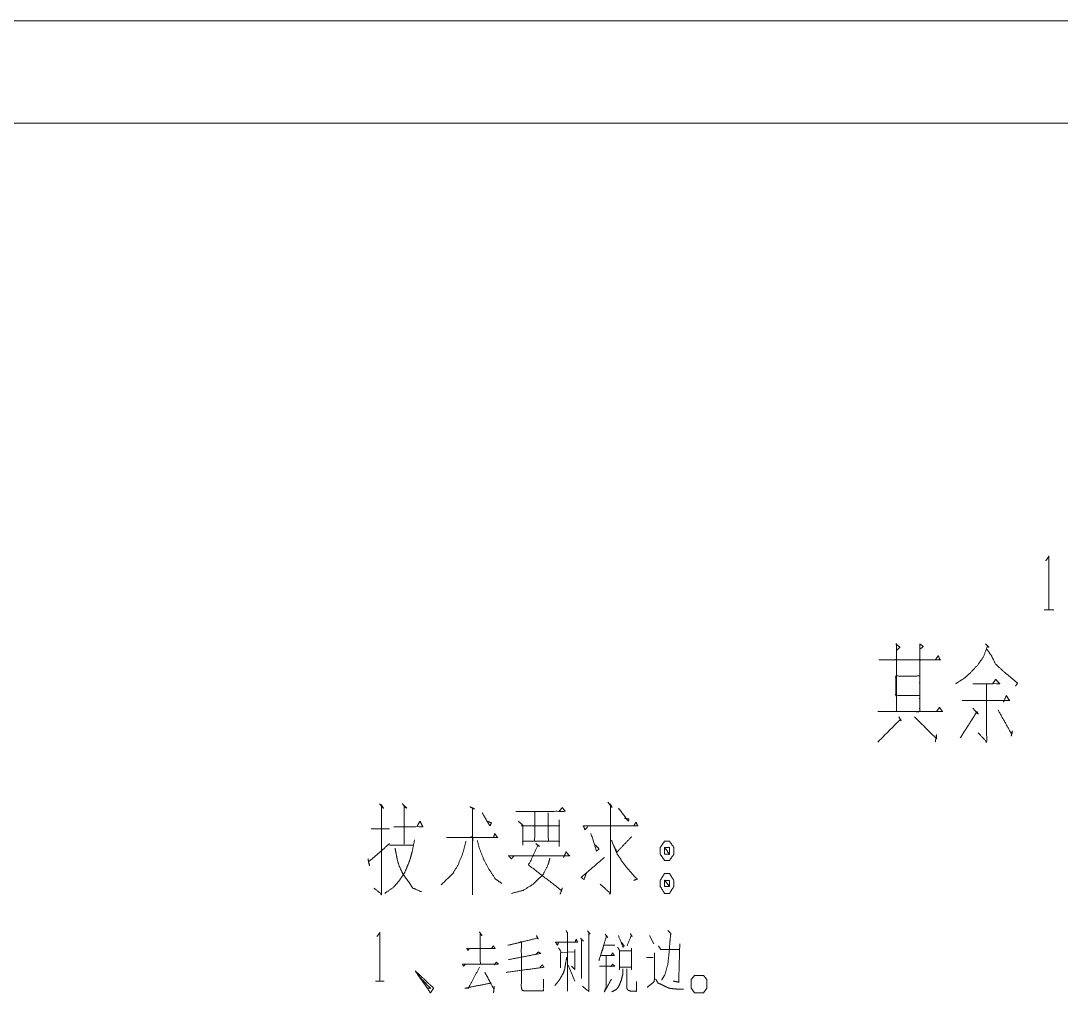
# Paper-space layout 'SHT2' of a CAD drawing. Header units: millimetres. Extents: x 0 to 420, y 0 to 297.
# Drawn here: x 315 to 365.9, y 249.4 to 297 of the extents above; entities that cross this region are included whole.
import ezdxf

# ---------------------------------------------------------------- set-up
doc = ezdxf.new("R2010")
doc.units = ezdxf.units.MM
doc.layers.add('101', color=7, linetype='Continuous', true_color=0xffffff)

psp = doc.layouts.new('SHT2')

# ---------------------------------------------------------------- linework, layer by layer
at = {"layer": '101', "color": 133, "linetype": 'Continuous', "lineweight": 18}
for p, q in [((420, 297), (0, 297)), ((415, 292), (25, 292))]:
    psp.add_line(p, q, dxfattribs=at)
at = {"layer": '101', "color": 43, "linetype": 'Continuous', "lineweight": 18}
psp.add_line((365.044, 268.196), (365.512, 268.196), dxfattribs=at)
at = {"layer": '101', "color": 72, "linetype": 'Continuous', "lineweight": 18}
for p, q in [((332.135, 257.478), (333.036, 257.478)), ((333.036, 256.691), (334.176, 256.691)), ((342.708, 252.491), (342.849, 252.341)), ((342.372, 252.141), (342.513, 251.991)), ((342.425, 252.041), (342.425, 250.166)), ((345.741, 252.266), (345.953, 251.866)), ((341.418, 251.441), (342.089, 251.466)), ((345.599, 251.191), (345.917, 251.191)), ((341.771, 250.816), (342.089, 250.041)), ((332.347, 250.041), (332.771, 250.041))]:
    psp.add_line(p, q, dxfattribs=at)
at = {"layer": '101', "color": 43, "linetype": 'Continuous', "lineweight": 18}
psp.add_open_spline([(365.122, 270.593), (365.278, 270.814), (365.278, 268.196)], degree=1, knots=[0, 0, 0.093487, 1, 1], dxfattribs=at)
at = {"layer": '101', "color": 72, "linetype": 'Continuous', "lineweight": 18}
for points, knots in [([(357.788, 266.53), (357.993, 266.364), (357.818, 266.199), (357.818, 266.53), (357.818, 263.218), (357.818, 265.743), (356.969, 265.743), (359.984, 265.743), (358.959, 265.743), (358.959, 266.489), (358.959, 263.218), (358.959, 264.957), (357.788, 264.957), (357.788, 264.005), (358.959, 264.005), (358.959, 263.218), (356.91, 263.218), (360.072, 263.218), (359.925, 263.425), (359.779, 263.218)], [0, 0, 0.009717, 0.018619, 0.030835, 0.152988, 0.246131, 0.277437, 0.388628, 0.426411, 0.453895, 0.574522, 0.638653, 0.681834, 0.716953, 0.760134, 0.789145, 0.864712, 0.9813, 0.99065, 1, 1]), ([(358.989, 266.282), (359.135, 266.406), (358.959, 266.53)], [0, 0, 0.471545, 1, 1]), ([(362.173, 266.53), (362.349, 266.364), (362.261, 266.406), (362.085, 265.909), (361.793, 265.495), (361.441, 265.122), (361.119, 264.833), (360.709, 264.584)], [0, 0, 0.086308, 0.121018, 0.309417, 0.490695, 0.673778, 0.828671, 1, 1]), ([(362.232, 266.282), (362.466, 265.95), (362.671, 265.537), (363.08, 265.164), (363.578, 264.75), (363.724, 264.626), (363.754, 264.626), (363.636, 264.46)], [0, 0, 0.162722, 0.348029, 0.570217, 0.829894, 0.906894, 0.918636, 1, 1]), ([(359.72, 265.743), (359.867, 265.95), (359.954, 265.743)], [0, 0, 0.529952, 1, 1]), ([(361.558, 264.584), (362.875, 264.584), (362.671, 264.791), (362.524, 264.584)], [0, 0, 0.707418, 0.863845, 1, 1]), ([(362.232, 264.584), (362.232, 261.728), (361.822, 262.183)], [0, 0, 0.823413, 1, 1]), ([(361.031, 263.756), (363.344, 263.756), (363.197, 264.005), (363.051, 263.673)], [0, 0, 0.780473, 0.877783, 1, 1]), ([(361.558, 263.384), (361.822, 263.094), (361.763, 263.218), (360.944, 261.935)], [0, 0, 0.190877, 0.257795, 1, 1]), ([(362.788, 263.301), (363.461, 262.1), (363.49, 262.266), (363.432, 262.017)], [0, 0, 0.764759, 0.858199, 1, 1]), ([(357.935, 262.97), (358.052, 262.763), (358.023, 262.845), (356.91, 261.728)], [0, 0, 0.125, 0.171154, 1, 1]), ([(358.696, 262.97), (359.779, 261.893), (359.779, 262.1), (359.72, 261.728)], [0, 0, 0.72329, 0.821343, 1, 1]), ([(332.533, 258.716), (332.745, 258.491), (332.639, 258.641), (332.639, 254.291), (332.267, 254.591)], [0, 0, 0.058121, 0.092647, 0.910291, 1, 1]), ([(333.646, 258.716), (333.885, 258.491), (333.752, 258.566), (333.752, 256.728)], [0, 0, 0.141503, 0.207214, 1, 1]), ([(336.955, 258.566), (337.193, 258.453), (337.087, 258.491), (337.087, 254.253), (337.087, 257.066), (335.815, 257.066), (338.307, 257.066), (338.174, 257.253), (338.121, 257.066)], [0, 0, 0.02271, 0.032393, 0.397207, 0.63934, 0.748901, 0.963455, 0.983225, 1, 1]), ([(339.203, 258.341), (341.616, 258.341), (341.483, 258.528), (341.324, 258.341)], [0, 0, 0.835355, 0.914866, 1, 1]), ([(343.705, 258.791), (343.917, 258.528), (343.837, 258.678), (343.837, 254.328), (343.333, 254.778)], [0, 0, 0.060996, 0.091684, 0.877915, 1, 1]), ([(344.235, 258.491), (344.712, 257.853), (344.739, 257.966), (344.527, 258.003)], [0, 0, 0.70641, 0.808933, 1, 1]), ([(337.565, 258.266), (337.936, 257.628), (338.015, 257.778), (337.83, 257.853)], [0, 0, 0.666013, 0.819281, 1, 1]), ([(339.335, 257.853), (339.548, 257.666), (339.548, 256.691), (339.548, 256.878), (341.324, 256.878), (341.324, 256.616), (341.324, 257.928), (341.324, 257.628), (339.468, 257.628), (340.131, 257.628), (340.131, 258.303), (340.131, 256.878), (340.794, 256.878), (340.794, 258.266)], [0, 0, 0.024061, 0.106928, 0.122864, 0.273837, 0.296147, 0.407697, 0.433194, 0.590927, 0.647261, 0.704629, 0.825742, 0.882074, 1, 1]), ([(333.248, 257.591), (334.654, 257.591), (334.521, 257.853), (334.388, 257.628)], [0, 0, 0.716782, 0.866788, 1, 1]), ([(342.724, 257.591), (342.591, 257.441), (342.512, 257.628), (345.163, 257.628), (345.083, 257.816), (344.977, 257.628)], [0, 0, 0.057621, 0.116246, 0.879371, 0.937994, 1, 1]), ([(334.256, 256.953), (334.15, 256.428), (334.044, 256.016), (333.911, 255.678), (333.752, 255.303), (333.487, 254.928), (333.222, 254.628), (332.798, 254.328)], [0, 0, 0.172187, 0.309107, 0.425673, 0.556623, 0.704263, 0.832971, 1, 1]), ([(342.883, 257.253), (343.148, 256.391), (343.28, 256.503), (343.095, 256.691)], [0, 0, 0.673381, 0.803135, 1, 1]), ([(344.871, 257.103), (344.155, 256.353), (343.89, 256.916), (344.155, 256.278), (344.394, 255.903), (344.659, 255.566), (345.11, 255.041), (345.163, 255.041), (344.977, 254.966)], [0, 0, 0.248759, 0.397959, 0.563613, 0.670258, 0.773237, 0.939252, 0.951973, 1, 1]), ([(331.976, 256.016), (332.055, 255.678), (332.002, 255.866), (333.036, 256.766)], [0, 0, 0.181309, 0.283199, 1, 1]), ([(333.301, 256.541), (333.354, 256.278), (333.407, 255.978), (333.514, 255.641), (333.673, 255.303), (334.176, 254.591), (334.601, 254.403)], [0, 0, 0.101603, 0.217194, 0.35141, 0.492974, 0.824035, 1, 1]), ([(336.769, 256.878), (336.637, 256.353), (336.398, 255.753), (336.133, 255.303), (335.55, 254.741)], [0, 0, 0.214886, 0.47114, 0.67842, 1, 1]), ([(337.326, 256.916), (337.432, 256.503), (337.644, 255.978), (337.909, 255.491), (338.201, 255.041), (338.519, 254.816)], [0, 0, 0.172222, 0.401193, 0.625589, 0.84243, 1, 1]), ([(340.184, 256.766), (340.369, 256.616), (340.29, 256.691), (339.839, 255.716), (341.43, 254.478), (341.483, 254.591), (341.377, 254.291)], [0, 0, 0.061501, 0.089671, 0.366505, 0.885935, 0.91799, 1, 1]), ([(346.722, 256.878), (346.483, 256.878), (346.271, 256.578), (346.271, 256.241), (346.483, 255.941), (346.722, 255.941), (346.934, 256.241), (346.934, 256.578), (346.722, 256.878)], [0, 0, 0.091012, 0.231142, 0.359871, 0.5, 0.591012, 0.731142, 0.859871, 1, 1]), ([(346.483, 256.241), (346.722, 256.241), (346.483, 256.578), (346.483, 256.241)], [0, 0, 0.24116, 0.6589, 1, 1]), ([(346.722, 256.241), (346.722, 256.578), (346.483, 256.578)], [0, 0, 0.585821, 1, 1]), ([(339.123, 256.166), (338.991, 256.016), (338.858, 256.166), (341.828, 256.166), (341.669, 256.353), (341.536, 256.091)], [0, 0, 0.051202, 0.102403, 0.861893, 0.924786, 1, 1]), ([(340.873, 256.053), (340.794, 255.753), (340.555, 255.266), (340.051, 254.778), (339.574, 254.478), (338.991, 254.328)], [0, 0, 0.114099, 0.313636, 0.571351, 0.778586, 1, 1]), ([(342.671, 255.341), (342.538, 255.003), (342.406, 255.116), (343.546, 256.091)], [0, 0, 0.17804, 0.263408, 1, 1]), ([(346.934, 254.966), (346.722, 255.303), (346.483, 255.303), (346.271, 254.966), (346.271, 254.666), (346.483, 254.328), (346.722, 254.328), (346.934, 254.666), (346.934, 254.966)], [0, 0, 0.149201, 0.238515, 0.387715, 0.5, 0.649201, 0.738515, 0.887715, 1, 1]), ([(346.483, 254.966), (346.483, 254.666), (346.722, 254.666)], [0, 0, 0.556971, 1, 1]), ([(346.722, 254.966), (346.483, 254.966), (346.722, 254.666), (346.722, 254.966)], [0, 0, 0.258827, 0.674606, 1, 1]), ([(332.418, 252.216), (332.559, 252.416), (332.559, 250.041)], [0, 0, 0.093493, 1, 1]), ([(337.43, 252.441), (337.554, 252.266), (337.466, 252.341), (337.466, 250.866), (336.599, 250.866), (338.349, 250.866), (338.261, 250.966), (338.155, 250.841)], [0, 0, 0.045419, 0.069982, 0.382579, 0.566128, 0.936972, 0.965258, 1, 1]), ([(341.665, 252.516), (341.736, 252.391), (341.736, 249.541)], [0, 0, 0.047969, 1, 1]), ([(342.778, 252.391), (342.778, 249.541), (342.46, 249.791)], [0, 0, 0.875673, 1, 1]), ([(344.808, 252.366), (344.896, 252.216), (344.861, 252.291), (344.648, 251.766)], [0, 0, 0.211485, 0.312194, 1, 1]), ([(346.642, 252.516), (346.784, 252.366), (346.748, 252.016), (346.713, 251.541), (346.642, 250.866), (346.501, 250.366), (346.342, 250.091)], [0, 0, 0.08083, 0.218778, 0.405547, 0.671676, 0.875427, 1, 1]), ([(340.219, 252.266), (340.308, 252.091), (340.255, 252.141), (338.823, 251.791), (339.477, 251.941), (339.477, 249.741), (339.512, 249.591), (339.601, 249.566), (340.555, 249.566), (340.555, 250.141)], [0, 0, 0.030685, 0.042094, 0.272771, 0.377786, 0.722118, 0.746239, 0.760613, 0.910002, 1, 1]), ([(341.294, 251.916), (341.241, 251.791), (341.152, 251.941), (342.231, 251.941), (342.16, 252.091), (342.107, 251.941)], [0, 0, 0.079272, 0.180912, 0.810316, 0.907122, 1, 1]), ([(343.57, 252.341), (343.712, 252.166), (343.641, 252.241), (343.27, 251.041), (343.517, 251.791), (344.047, 251.791)], [0, 0, 0.077471, 0.112968, 0.545483, 0.817421, 1, 1]), ([(344.224, 252.266), (344.454, 251.691), (344.507, 251.766), (344.366, 251.941)], [0, 0, 0.661527, 0.759647, 1, 1]), ([(347.225, 251.866), (347.172, 249.991), (346.907, 250.041)], [0, 0, 0.874254, 1, 1]), ([(336.953, 251.641), (336.865, 251.541), (336.812, 251.641), (338.19, 251.641), (338.102, 251.766), (338.031, 251.641)], [0, 0, 0.069442, 0.128334, 0.845635, 0.92528, 1, 1]), ([(338.841, 251.091), (340.414, 251.391), (340.308, 251.466), (340.184, 251.341)], [0, 0, 0.839668, 0.907774, 1, 1]), ([(341.294, 251.666), (341.4, 251.516), (341.4, 250.691)], [0, 0, 0.182103, 1, 1]), ([(342.089, 251.591), (342.089, 250.616), (341.93, 250.766)], [0, 0, 0.816823, 1, 1]), ([(343.394, 251.291), (344.03, 251.291), (343.941, 251.416), (343.871, 251.291)], [0, 0, 0.681985, 0.84607, 1, 1]), ([(344.189, 251.691), (344.277, 251.541), (344.277, 250.591), (344.277, 250.716), (344.861, 250.716), (344.861, 250.591), (344.861, 251.641), (344.861, 251.516), (344.26, 251.516)], [0, 0, 0.046634, 0.301098, 0.334579, 0.490816, 0.524297, 0.805548, 0.839029, 1, 1]), ([(345.988, 251.416), (345.988, 250.166), (345.97, 250.016), (345.829, 249.891), (345.635, 249.741)], [0, 0, 0.68108, 0.763367, 0.866207, 1, 1]), ([(346.183, 251.766), (346.289, 251.591), (347.208, 251.591)], [0, 0, 0.182087, 1, 1]), ([(336.723, 250.841), (336.652, 250.766), (336.599, 250.866)], [0, 0, 0.476579, 1, 1]), ([(338.734, 250.466), (340.573, 250.716), (340.502, 250.841), (340.396, 250.716)], [0, 0, 0.857802, 0.924207, 1, 1]), ([(341.7, 251.216), (341.63, 250.841), (341.594, 250.616), (341.524, 250.416), (341.347, 250.116), (341.258, 249.991), (341.117, 249.816)], [0, 0, 0.246559, 0.393712, 0.530758, 0.755734, 0.854636, 1, 1]), ([(343.305, 250.766), (344.047, 250.766), (343.941, 250.866), (343.853, 250.741)], [0, 0, 0.712976, 0.852968, 1, 1]), ([(343.623, 251.266), (343.623, 249.741), (343.535, 249.516), (343.888, 250.141)], [0, 0, 0.613737, 0.711021, 1, 1]), ([(334.429, 250.316), (335.03, 249.691), (334.889, 249.691), (334.288, 250.541), (335.03, 249.466), (335.189, 249.691), (334.288, 250.541)], [0, 0, 0.178025, 0.207059, 0.420795, 0.689031, 0.745609, 1, 1]), ([(337.43, 250.716), (336.882, 249.691), (336.723, 249.691), (337.978, 249.941), (337.695, 250.466), (338.137, 249.641), (338.155, 249.791), (338.119, 249.466)], [0, 0, 0.252056, 0.286555, 0.564057, 0.693382, 0.896345, 0.929102, 1, 1]), ([(344.436, 250.641), (344.436, 250.366), (344.366, 250.091), (344.26, 249.816), (344.136, 249.641), (343.906, 249.516)], [0, 0, 0.206835, 0.420394, 0.642078, 0.803266, 1, 1]), ([(344.631, 250.641), (344.631, 249.691), (344.701, 249.591), (344.843, 249.541), (345.108, 249.541), (345.108, 250.016)], [0, 0, 0.484055, 0.546456, 0.62288, 0.757967, 1, 1]), ([(347.787, 249.691), (347.787, 250.116), (347.946, 250.316), (348.388, 250.316), (348.547, 250.116), (348.547, 249.691), (348.388, 249.466), (347.946, 249.466), (347.787, 249.691)], [0, 0, 0.152001, 0.243395, 0.401444, 0.492847, 0.644848, 0.743404, 0.901453, 1, 1]), ([(346.041, 250.141), (346.165, 249.941), (346.342, 249.866), (346.536, 249.766), (346.713, 249.691), (346.907, 249.666), (347.155, 249.641), (347.402, 249.641)], [0, 0, 0.153716, 0.279207, 0.422094, 0.547586, 0.675721, 0.838259, 1, 1])]:
    psp.add_open_spline(points, degree=1, knots=knots, dxfattribs=at)

doc.saveas('drawing.dxf')
